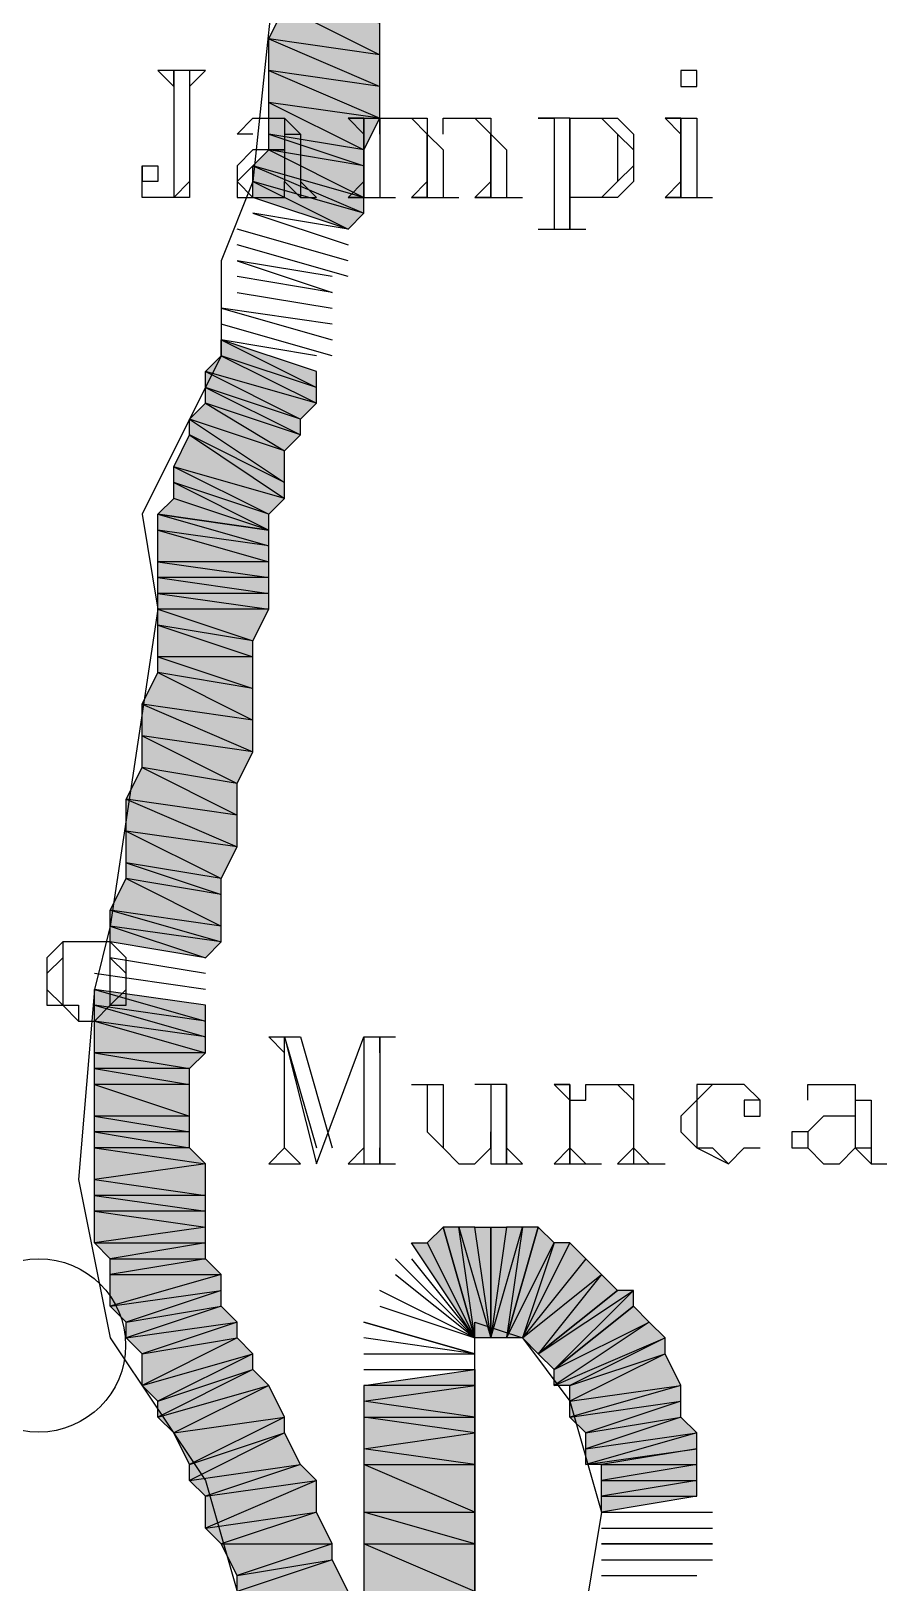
# Model space of a CAD drawing. Header units: millimetres. Extents: x 658 to 813, y 806 to 883.
# Drawn here: x 789.3111 to 789.4753, y 862.5044 to 862.8022 of the extents above; entities that cross this region are included whole.
import ezdxf

# ---------------------------------------------------------------- set-up
doc = ezdxf.new("R2010")
doc.units = ezdxf.units.MM
doc.header["$LTSCALE"] = 0.1
doc.linetypes.add('atContinuous2', pattern=[0])
for name, color, linetype in [('PANTAI', 7, 'Continuous'), ('pantai1', 7, 'Continuous'), ('SYMBOL', 7, 'Continuous'), ('TEXT', 8, 'Continuous'), ('zat_Mask_solid', 7, 'Continuous')]:
    doc.layers.add(name, color=color, linetype=linetype)

msp = doc.modelspace()

# ---------------------------------------------------------------- hatches: boundary and pattern name
at = {"layer": 'pantai1'}
h = msp.add_hatch(color=7, dxfattribs=at)
h.paths.add_polyline_path([(789.37802, 862.8037), (789.35978, 862.80674), (789.37802, 862.79762)], flags=17)
h.paths.add_polyline_path([(789.35978, 862.80674), (789.37802, 862.79762), (789.35674, 862.80066)])
h = msp.add_hatch(color=7, dxfattribs=at)
h.paths.add_polyline_path([(789.37802, 862.79762), (789.35674, 862.80066), (789.37802, 862.79154)], flags=17)
h.paths.add_polyline_path([(789.35674, 862.80066), (789.37802, 862.79154), (789.35674, 862.79458)], flags=17)
h = msp.add_hatch(color=7, dxfattribs=at)
h.paths.add_polyline_path([(789.37802, 862.79154), (789.35674, 862.79458), (789.37802, 862.78546)], flags=17)
h.paths.add_polyline_path([(789.35674, 862.79458), (789.37802, 862.78546), (789.35674, 862.7885)], flags=17)
h = msp.add_hatch(color=7, dxfattribs=at)
h.paths.add_polyline_path([(789.37802, 862.78546), (789.35674, 862.7885), (789.37498, 862.77938)])
h.paths.add_polyline_path([(789.35674, 862.7885), (789.37498, 862.77938), (789.35674, 862.78242)], flags=17)
h = msp.add_hatch(color=7, dxfattribs=at)
h.paths.add_polyline_path([(789.37498, 862.77938), (789.35674, 862.78242), (789.37498, 862.77634)], flags=17)
h.paths.add_polyline_path([(789.35674, 862.78242), (789.37498, 862.77634), (789.35674, 862.77938)], flags=17)
h = msp.add_hatch(color=7, dxfattribs=at)
h.paths.add_polyline_path([(789.37498, 862.77634), (789.35674, 862.77938), (789.37498, 862.77026)], flags=17)
h.paths.add_polyline_path([(789.35674, 862.77938), (789.37498, 862.77026), (789.3537, 862.77634)])
h = msp.add_hatch(color=7, dxfattribs=at)
h.paths.add_polyline_path([(789.37498, 862.77026), (789.3537, 862.77634), (789.37498, 862.76722)], flags=17)
h.paths.add_polyline_path([(789.3537, 862.77634), (789.37498, 862.76722), (789.3537, 862.7733)], flags=17)
h = msp.add_hatch(color=7, dxfattribs=at)
h.paths.add_polyline_path([(789.37498, 862.76722), (789.3537, 862.7733), (789.37194, 862.76418)])
h.paths.add_polyline_path([(789.3537, 862.7733), (789.37194, 862.76418), (789.3537, 862.77026)], flags=17)
h = msp.add_hatch(color=7, dxfattribs=at)
h.paths.add_polyline_path([(789.36586, 862.73682), (789.34762, 862.7429), (789.36586, 862.73378)], flags=17)
h.paths.add_polyline_path([(789.34762, 862.7429), (789.36586, 862.73378), (789.34762, 862.73986)], flags=17)
h = msp.add_hatch(color=7, dxfattribs=at)
h.paths.add_polyline_path([(789.36586, 862.73378), (789.34762, 862.73986), (789.36586, 862.73074)], flags=17)
h.paths.add_polyline_path([(789.34762, 862.73986), (789.36586, 862.73074), (789.34458, 862.73682)])
h = msp.add_hatch(color=7, dxfattribs=at)
h.paths.add_polyline_path([(789.36586, 862.73074), (789.34458, 862.73682), (789.36282, 862.7277)])
h.paths.add_polyline_path([(789.34458, 862.73682), (789.36282, 862.7277), (789.34458, 862.73378)], flags=17)
h = msp.add_hatch(color=7, dxfattribs=at)
h.paths.add_polyline_path([(789.36282, 862.7277), (789.34458, 862.73378), (789.36282, 862.72466)], flags=17)
h.paths.add_polyline_path([(789.34458, 862.73378), (789.36282, 862.72466), (789.34458, 862.73074)], flags=17)
h = msp.add_hatch(color=7, dxfattribs=at)
h.paths.add_polyline_path([(789.35978, 862.72162), (789.34154, 862.7277), (789.35978, 862.71554)], flags=17)
h.paths.add_polyline_path([(789.34154, 862.7277), (789.35978, 862.71554), (789.34154, 862.72466)], flags=17)
h = msp.add_hatch(color=7, dxfattribs=at)
h.paths.add_polyline_path([(789.35978, 862.71554), (789.34154, 862.72466), (789.35978, 862.7125)], flags=17)
h.paths.add_polyline_path([(789.34154, 862.72466), (789.35978, 862.7125), (789.3385, 862.71858)])
h = msp.add_hatch(color=7, dxfattribs=at)
h.paths.add_polyline_path([(789.35978, 862.7125), (789.3385, 862.71858), (789.35674, 862.70946)])
h.paths.add_polyline_path([(789.3385, 862.71858), (789.35674, 862.70946), (789.3385, 862.71554)], flags=17)
h = msp.add_hatch(color=7, dxfattribs=at)
h.paths.add_polyline_path([(789.35674, 862.70946), (789.3385, 862.71554), (789.35674, 862.70642)], flags=17)
h.paths.add_polyline_path([(789.3385, 862.71554), (789.35674, 862.70642), (789.3385, 862.7125)], flags=17)
h = msp.add_hatch(color=7, dxfattribs=at)
h.paths.add_polyline_path([(789.35674, 862.70642), (789.33546, 862.70946), (789.35674, 862.70338)], flags=17)
h.paths.add_polyline_path([(789.33546, 862.70946), (789.35674, 862.70338), (789.33546, 862.70642)], flags=17)
h = msp.add_hatch(color=7, dxfattribs=at)
h.paths.add_polyline_path([(789.35674, 862.70338), (789.33546, 862.70642), (789.35674, 862.70034)], flags=17)
h.paths.add_polyline_path([(789.33546, 862.70642), (789.35674, 862.70034), (789.33546, 862.70034)], flags=17)
h = msp.add_hatch(color=7, dxfattribs=at)
h.paths.add_polyline_path([(789.35674, 862.70034), (789.33546, 862.70034), (789.35674, 862.6973)], flags=17)
h.paths.add_polyline_path([(789.33546, 862.70034), (789.35674, 862.6973), (789.33546, 862.6973)], flags=17)
h = msp.add_hatch(color=7, dxfattribs=at)
h.paths.add_polyline_path([(789.35674, 862.6973), (789.33546, 862.6973), (789.35674, 862.69426)], flags=17)
h.paths.add_polyline_path([(789.33546, 862.6973), (789.35674, 862.69426), (789.33546, 862.69426)], flags=17)
h = msp.add_hatch(color=7, dxfattribs=at)
h.paths.add_polyline_path([(789.35674, 862.69426), (789.33546, 862.69426), (789.35674, 862.69122)], flags=17)
h.paths.add_polyline_path([(789.33546, 862.69426), (789.35674, 862.69122), (789.33546, 862.69122)], flags=17)
h = msp.add_hatch(color=7, dxfattribs=at)
h.paths.add_polyline_path([(789.35674, 862.69122), (789.33546, 862.69122), (789.3537, 862.68514)])
h.paths.add_polyline_path([(789.33546, 862.69122), (789.3537, 862.68514), (789.33546, 862.68818)], flags=17)
h = msp.add_hatch(color=7, dxfattribs=at)
h.paths.add_polyline_path([(789.3537, 862.68514), (789.33546, 862.68818), (789.3537, 862.6821)], flags=17)
h.paths.add_polyline_path([(789.33546, 862.68818), (789.3537, 862.6821), (789.33546, 862.6821)], flags=17)
h = msp.add_hatch(color=7, dxfattribs=at)
h.paths.add_polyline_path([(789.3537, 862.6821), (789.33546, 862.6821), (789.3537, 862.67602)], flags=17)
h.paths.add_polyline_path([(789.33546, 862.6821), (789.3537, 862.67602), (789.33546, 862.67906)], flags=17)
h = msp.add_hatch(color=7, dxfattribs=at)
h.paths.add_polyline_path([(789.3537, 862.67602), (789.33546, 862.67906), (789.3537, 862.66994)], flags=17)
h.paths.add_polyline_path([(789.33546, 862.67906), (789.3537, 862.66994), (789.33242, 862.67298)])
h = msp.add_hatch(color=7, dxfattribs=at)
h.paths.add_polyline_path([(789.3537, 862.66994), (789.33242, 862.67298), (789.3537, 862.66386)], flags=17)
h.paths.add_polyline_path([(789.33242, 862.67298), (789.3537, 862.66386), (789.33242, 862.6669)], flags=17)
h = msp.add_hatch(color=7, dxfattribs=at)
h.paths.add_polyline_path([(789.3537, 862.66386), (789.33242, 862.6669), (789.35066, 862.65778)])
h.paths.add_polyline_path([(789.33242, 862.6669), (789.35066, 862.65778), (789.33242, 862.66082)], flags=17)
h = msp.add_hatch(color=7, dxfattribs=at)
h.paths.add_polyline_path([(789.35066, 862.65778), (789.33242, 862.66082), (789.35066, 862.6517)], flags=17)
h.paths.add_polyline_path([(789.33242, 862.66082), (789.35066, 862.6517), (789.32938, 862.65474)])
h = msp.add_hatch(color=7, dxfattribs=at)
h.paths.add_polyline_path([(789.35066, 862.6517), (789.32938, 862.65474), (789.35066, 862.64562)], flags=17)
h.paths.add_polyline_path([(789.32938, 862.65474), (789.35066, 862.64562), (789.32938, 862.64866)], flags=17)
h = msp.add_hatch(color=7, dxfattribs=at)
h.paths.add_polyline_path([(789.35066, 862.64562), (789.32938, 862.64866), (789.34762, 862.63954)])
h.paths.add_polyline_path([(789.32938, 862.64866), (789.34762, 862.63954), (789.32938, 862.64258)], flags=17)
h = msp.add_hatch(color=7, dxfattribs=at)
h.paths.add_polyline_path([(789.34762, 862.63954), (789.32938, 862.64258), (789.34762, 862.6365)], flags=17)
h.paths.add_polyline_path([(789.32938, 862.64258), (789.34762, 862.6365), (789.32938, 862.63954)], flags=17)
h = msp.add_hatch(color=7, dxfattribs=at)
h.paths.add_polyline_path([(789.34762, 862.6365), (789.32938, 862.63954), (789.34762, 862.63042)], flags=17)
h.paths.add_polyline_path([(789.32938, 862.63954), (789.34762, 862.63042), (789.32634, 862.63346)])
h = msp.add_hatch(color=7, dxfattribs=at)
h.paths.add_polyline_path([(789.34762, 862.63042), (789.32634, 862.63346), (789.34762, 862.62738)], flags=17)
h.paths.add_polyline_path([(789.32634, 862.63346), (789.34762, 862.62738), (789.32634, 862.63042)], flags=17)
h = msp.add_hatch(color=7, dxfattribs=at)
h.paths.add_polyline_path([(789.34762, 862.62738), (789.32634, 862.63042), (789.34458, 862.62434)])
h.paths.add_polyline_path([(789.32634, 862.63042), (789.34458, 862.62434), (789.32634, 862.62738)], flags=17)
h = msp.add_hatch(color=7, dxfattribs=at)
h.paths.add_polyline_path([(789.34458, 862.61522), (789.3233, 862.61826), (789.34458, 862.61218)], flags=17)
h.paths.add_polyline_path([(789.3233, 862.61826), (789.34458, 862.61218), (789.3233, 862.61522)], flags=17)
h = msp.add_hatch(color=7, dxfattribs=at)
h.paths.add_polyline_path([(789.34458, 862.61218), (789.3233, 862.61522), (789.34458, 862.60914)], flags=17)
h.paths.add_polyline_path([(789.3233, 862.61522), (789.34458, 862.60914), (789.3233, 862.61218)], flags=17)
h = msp.add_hatch(color=7, dxfattribs=at)
h.paths.add_polyline_path([(789.34458, 862.60914), (789.3233, 862.61218), (789.34458, 862.6061)], flags=17)
h.paths.add_polyline_path([(789.3233, 862.61218), (789.34458, 862.6061), (789.3233, 862.6061)], flags=17)
h = msp.add_hatch(color=7, dxfattribs=at)
h.paths.add_polyline_path([(789.34458, 862.6061), (789.3233, 862.6061), (789.34154, 862.60306)])
h.paths.add_polyline_path([(789.3233, 862.6061), (789.34154, 862.60306), (789.3233, 862.60306)], flags=17)
h = msp.add_hatch(color=7, dxfattribs=at)
h.paths.add_polyline_path([(789.34154, 862.60306), (789.3233, 862.60306), (789.34154, 862.60002)], flags=17)
h.paths.add_polyline_path([(789.3233, 862.60306), (789.34154, 862.60002), (789.3233, 862.60002)], flags=17)
h = msp.add_hatch(color=7, dxfattribs=at)
h.paths.add_polyline_path([(789.34154, 862.60002), (789.3233, 862.60002), (789.34154, 862.59394)], flags=17)
h.paths.add_polyline_path([(789.3233, 862.60002), (789.34154, 862.59394), (789.3233, 862.59394)], flags=17)
h = msp.add_hatch(color=7, dxfattribs=at)
h.paths.add_polyline_path([(789.34154, 862.59394), (789.3233, 862.59394), (789.34154, 862.5909)], flags=17)
h.paths.add_polyline_path([(789.3233, 862.59394), (789.34154, 862.5909), (789.3233, 862.5909)], flags=17)
h = msp.add_hatch(color=7, dxfattribs=at)
h.paths.add_polyline_path([(789.34154, 862.5909), (789.3233, 862.5909), (789.34154, 862.58786)], flags=17)
h.paths.add_polyline_path([(789.3233, 862.5909), (789.34154, 862.58786), (789.3233, 862.58786)], flags=17)
h = msp.add_hatch(color=7, dxfattribs=at)
h.paths.add_polyline_path([(789.34154, 862.58786), (789.3233, 862.58786), (789.34458, 862.58482)], flags=17)
h.paths.add_polyline_path([(789.3233, 862.58786), (789.34458, 862.58482), (789.3233, 862.58178)])
h = msp.add_hatch(color=7, dxfattribs=at)
h.paths.add_polyline_path([(789.34458, 862.58482), (789.3233, 862.58178), (789.34458, 862.57874)])
h.paths.add_polyline_path([(789.3233, 862.58178), (789.34458, 862.57874), (789.3233, 862.57874)], flags=17)
h = msp.add_hatch(color=7, dxfattribs=at)
h.paths.add_polyline_path([(789.34458, 862.57874), (789.3233, 862.57874), (789.34458, 862.5757)], flags=17)
h.paths.add_polyline_path([(789.3233, 862.57874), (789.34458, 862.5757), (789.3233, 862.5757)], flags=17)
h = msp.add_hatch(color=7, dxfattribs=at)
h.paths.add_polyline_path([(789.34458, 862.5757), (789.3233, 862.5757), (789.34458, 862.57266)], flags=17)
h.paths.add_polyline_path([(789.3233, 862.5757), (789.34458, 862.57266), (789.3233, 862.56962)])
h.paths.add_polyline_path([(789.34458, 862.57266), (789.3233, 862.56962), (789.34458, 862.56962)], flags=17)
h = msp.add_hatch(color=7, dxfattribs=at)
h.paths.add_polyline_path([(789.3841, 862.56962), (789.38714, 862.56962), (789.39626, 862.55138)])
h.paths.add_polyline_path([(789.38714, 862.56962), (789.39626, 862.55138), (789.39018, 862.57266)])
for points in [[(789.39018, 862.57266), (789.39626, 862.55138), (789.39322, 862.57266)], [(789.41754, 862.56658), (789.40538, 862.55138), (789.42058, 862.56354)], [(789.40538, 862.55138), (789.42058, 862.56354), (789.40842, 862.54834)], [(789.42058, 862.56354), (789.40842, 862.54834), (789.42362, 862.5605)], [(789.42666, 862.55746), (789.41146, 862.5453), (789.4297, 862.55442)]]:
    msp.add_hatch(color=7, dxfattribs=at).paths.add_polyline_path(points)
h = msp.add_hatch(color=7, dxfattribs=at)
h.paths.add_polyline_path([(789.39626, 862.55138), (789.39322, 862.57266), (789.3993, 862.55138)], flags=16)
h.paths.add_polyline_path([(789.39322, 862.57266), (789.3993, 862.55138), (789.39626, 862.57266)])
h.paths.add_polyline_path([(789.3993, 862.55138), (789.39626, 862.57266), (789.3993, 862.57266)], flags=0)
h = msp.add_hatch(color=7, dxfattribs=at)
h.paths.add_polyline_path([(789.3993, 862.57266), (789.40234, 862.57266), (789.3993, 862.55138)], flags=0)
h.paths.add_polyline_path([(789.40234, 862.57266), (789.3993, 862.55138), (789.40538, 862.57266)], flags=17)
h.paths.add_polyline_path([(789.3993, 862.55138), (789.40538, 862.57266), (789.40234, 862.55138)], flags=17)
h = msp.add_hatch(color=7, dxfattribs=at)
h.paths.add_polyline_path([(789.40842, 862.57266), (789.40234, 862.55138), (789.41146, 862.56962)])
h.paths.add_polyline_path([(789.40234, 862.55138), (789.41146, 862.56962), (789.40538, 862.55138)], flags=17)
h = msp.add_hatch(color=7, dxfattribs=at)
h.paths.add_polyline_path([(789.3233, 862.56962), (789.34458, 862.56962), (789.32634, 862.56658)])
h.paths.add_polyline_path([(789.34458, 862.56962), (789.32634, 862.56658), (789.34458, 862.56658)], flags=17)
h = msp.add_hatch(color=7, dxfattribs=at)
h.paths.add_polyline_path([(789.41146, 862.56962), (789.40538, 862.55138), (789.4145, 862.56962)], flags=16)
h.paths.add_polyline_path([(789.40538, 862.55138), (789.4145, 862.56962), (789.41754, 862.56658)])
h = msp.add_hatch(color=7, dxfattribs=at)
h.paths.add_polyline_path([(789.32634, 862.56658), (789.34458, 862.56658), (789.32634, 862.56354)], flags=16)
h.paths.add_polyline_path([(789.34458, 862.56658), (789.32634, 862.56354), (789.34762, 862.56354)])
h = msp.add_hatch(color=7, dxfattribs=at)
h.paths.add_polyline_path([(789.32634, 862.56354), (789.34762, 862.56354), (789.32634, 862.55746)], flags=16)
h.paths.add_polyline_path([(789.34762, 862.56354), (789.32634, 862.55746), (789.34762, 862.5605)])
h = msp.add_hatch(color=7, dxfattribs=at)
h.paths.add_polyline_path([(789.32634, 862.55746), (789.34762, 862.5605), (789.32938, 862.55442)])
h.paths.add_polyline_path([(789.34762, 862.5605), (789.32938, 862.55442), (789.34762, 862.55746)], flags=17)
h = msp.add_hatch(color=7, dxfattribs=at)
h.paths.add_polyline_path([(789.42362, 862.5605), (789.40842, 862.54834), (789.42666, 862.5605)], flags=16)
h.paths.add_polyline_path([(789.40842, 862.54834), (789.42666, 862.5605), (789.41146, 862.5453)])
h.paths.add_polyline_path([(789.42666, 862.5605), (789.41146, 862.5453), (789.42666, 862.55746)], flags=17)
h = msp.add_hatch(color=7, dxfattribs=at)
h.paths.add_polyline_path([(789.32938, 862.55442), (789.34762, 862.55746), (789.32938, 862.55138)], flags=17)
h.paths.add_polyline_path([(789.34762, 862.55746), (789.32938, 862.55138), (789.35066, 862.55442)])
h = msp.add_hatch(color=7, dxfattribs=at)
h.paths.add_polyline_path([(789.32938, 862.55138), (789.35066, 862.55442), (789.33242, 862.54834)])
h.paths.add_polyline_path([(789.35066, 862.55442), (789.33242, 862.54834), (789.35066, 862.55138)], flags=17)
h = msp.add_hatch(color=7, dxfattribs=at)
h.paths.add_polyline_path([(789.41146, 862.5453), (789.4297, 862.55442), (789.41146, 862.54226)], flags=17)
h.paths.add_polyline_path([(789.4297, 862.55442), (789.41146, 862.54226), (789.43274, 862.55138)])
h.paths.add_polyline_path([(789.41146, 862.54226), (789.43274, 862.55138), (789.4145, 862.54226)], flags=17)
h.paths.add_polyline_path([(789.43274, 862.55138), (789.4145, 862.54226), (789.43274, 862.54834)], flags=16)
h = msp.add_hatch(color=7, dxfattribs=at)
h.paths.add_polyline_path([(789.33242, 862.54834), (789.35066, 862.55138), (789.33242, 862.54226)], flags=17)
h.paths.add_polyline_path([(789.35066, 862.55138), (789.33242, 862.54226), (789.3537, 862.54834)])
h = msp.add_hatch(color=7, dxfattribs=at)
h.paths.add_polyline_path([(789.33242, 862.54226), (789.3537, 862.54834), (789.33546, 862.53922)])
h.paths.add_polyline_path([(789.3537, 862.54834), (789.33546, 862.53922), (789.3537, 862.5453)], flags=17)
h = msp.add_hatch(color=7, dxfattribs=at)
h.paths.add_polyline_path([(789.4145, 862.54226), (789.43274, 862.54834), (789.4145, 862.53922)], flags=17)
h.paths.add_polyline_path([(789.43274, 862.54834), (789.4145, 862.53922), (789.43578, 862.54226)])
h = msp.add_hatch(color=7, dxfattribs=at)
h.paths.add_polyline_path([(789.33546, 862.53922), (789.3537, 862.5453), (789.33546, 862.53618)], flags=17)
h.paths.add_polyline_path([(789.3537, 862.5453), (789.33546, 862.53618), (789.35674, 862.54226)])
h = msp.add_hatch(color=7, dxfattribs=at)
h.paths.add_polyline_path([(789.37498, 862.53618), (789.39626, 862.53618), (789.37498, 862.53922)], flags=16)
h.paths.add_polyline_path([(789.39626, 862.53618), (789.37498, 862.53922), (789.39626, 862.54226)])
h.paths.add_polyline_path([(789.37498, 862.53922), (789.39626, 862.54226), (789.37498, 862.54226)], flags=17)
h = msp.add_hatch(color=7, dxfattribs=at)
h.paths.add_polyline_path([(789.4145, 862.53922), (789.43578, 862.54226), (789.4145, 862.53618)], flags=17)
h.paths.add_polyline_path([(789.43578, 862.54226), (789.4145, 862.53618), (789.43578, 862.53922)], flags=17)
h = msp.add_hatch(color=7, dxfattribs=at)
h.paths.add_polyline_path([(789.4145, 862.53618), (789.43578, 862.53922), (789.41754, 862.53314)])
h.paths.add_polyline_path([(789.43578, 862.53922), (789.41754, 862.53314), (789.43578, 862.53618)], flags=17)
h = msp.add_hatch(color=7, dxfattribs=at)
h.paths.add_polyline_path([(789.3385, 862.53314), (789.35978, 862.53618), (789.34154, 862.52706)])
h.paths.add_polyline_path([(789.35978, 862.53618), (789.34154, 862.52706), (789.35978, 862.53314)], flags=17)
h = msp.add_hatch(color=7, dxfattribs=at)
h.paths.add_polyline_path([(789.37498, 862.5301), (789.39626, 862.53314), (789.37498, 862.53618)])
h.paths.add_polyline_path([(789.39626, 862.53314), (789.37498, 862.53618), (789.39626, 862.53618)], flags=17)
h = msp.add_hatch(color=7, dxfattribs=at)
h.paths.add_polyline_path([(789.41754, 862.53314), (789.43578, 862.53618), (789.41754, 862.5301)], flags=17)
h.paths.add_polyline_path([(789.43578, 862.53618), (789.41754, 862.5301), (789.43882, 862.53314)])
h = msp.add_hatch(color=7, dxfattribs=at)
h.paths.add_polyline_path([(789.34154, 862.52706), (789.35978, 862.53314), (789.34154, 862.52402)], flags=17)
h.paths.add_polyline_path([(789.35978, 862.53314), (789.34154, 862.52402), (789.36282, 862.52706)])
h = msp.add_hatch(color=7, dxfattribs=at)
h.paths.add_polyline_path([(789.37498, 862.52706), (789.39626, 862.52706), (789.37498, 862.5301)], flags=16)
h.paths.add_polyline_path([(789.39626, 862.52706), (789.37498, 862.5301), (789.39626, 862.53314)])
h = msp.add_hatch(color=7, dxfattribs=at)
h.paths.add_polyline_path([(789.41754, 862.5301), (789.43882, 862.53314), (789.41754, 862.52706)], flags=17)
h.paths.add_polyline_path([(789.43882, 862.53314), (789.41754, 862.52706), (789.43882, 862.5301)], flags=17)
h.paths.add_polyline_path([(789.41754, 862.52706), (789.43882, 862.5301), (789.42058, 862.52706)], flags=0)
h.paths.add_polyline_path([(789.43882, 862.5301), (789.42058, 862.52706), (789.43882, 862.52706)], flags=0)
h = msp.add_hatch(color=7, dxfattribs=at)
h.paths.add_polyline_path([(789.37498, 862.51794), (789.39626, 862.51794), (789.37498, 862.52706)], flags=16)
h.paths.add_polyline_path([(789.39626, 862.51794), (789.37498, 862.52706), (789.39626, 862.52706)])
h = msp.add_hatch(color=7, dxfattribs=at)
h.paths.add_polyline_path([(789.42058, 862.52706), (789.43882, 862.52706), (789.42058, 862.52402)], flags=16)
h.paths.add_polyline_path([(789.43882, 862.52706), (789.42058, 862.52402), (789.43882, 862.52402)])
h = msp.add_hatch(color=7, dxfattribs=at)
h.paths.add_polyline_path([(789.34458, 862.52098), (789.36586, 862.52402), (789.34458, 862.5149)], flags=17)
h.paths.add_polyline_path([(789.36586, 862.52402), (789.34458, 862.5149), (789.36586, 862.51794)], flags=17)
h = msp.add_hatch(color=7, dxfattribs=at)
h.paths.add_polyline_path([(789.42058, 862.52402), (789.43882, 862.52402), (789.42058, 862.52098)], flags=16)
h.paths.add_polyline_path([(789.43882, 862.52402), (789.42058, 862.52098), (789.43882, 862.52098)])
h = msp.add_hatch(color=7, dxfattribs=at)
h.paths.add_polyline_path([(789.37498, 862.51186), (789.39626, 862.51186), (789.37498, 862.51794)], flags=16)
h.paths.add_polyline_path([(789.39626, 862.51186), (789.37498, 862.51794), (789.39626, 862.51794)])
h = msp.add_hatch(color=7, dxfattribs=at)
h.paths.add_polyline_path([(789.34762, 862.51186), (789.3689, 862.51186), (789.35066, 862.50578)])
h.paths.add_polyline_path([(789.3689, 862.51186), (789.35066, 862.50578), (789.3689, 862.50882)], flags=17)
h = msp.add_hatch(color=7, dxfattribs=at)
h.paths.add_polyline_path([(789.37498, 862.50274), (789.39626, 862.50274), (789.37498, 862.51186)], flags=16)
h.paths.add_polyline_path([(789.39626, 862.50274), (789.37498, 862.51186), (789.39626, 862.51186)])
h = msp.add_hatch(color=7, dxfattribs=at)
h.paths.add_polyline_path([(789.35066, 862.50578), (789.3689, 862.50882), (789.35066, 862.50274)], flags=17)
h.paths.add_polyline_path([(789.3689, 862.50882), (789.35066, 862.50274), (789.37194, 862.50274)])
at = {"layer": 'zat_Mask_solid'}
for points in [[(789.34458, 862.73074), (789.35978, 862.72162), (789.34154, 862.7277)], [(789.36282, 862.72466), (789.34458, 862.73074), (789.35978, 862.72162)], [(789.35674, 862.70642), (789.3385, 862.7125), (789.33546, 862.70946)], [(789.40538, 862.57266), (789.40234, 862.55138), (789.40842, 862.57266)], [(789.39626, 862.54226), (789.37498, 862.54226), (789.39626, 862.5453)], [(789.33546, 862.53618), (789.35674, 862.54226), (789.3385, 862.53314)], [(789.35674, 862.54226), (789.3385, 862.53314), (789.35978, 862.53618)], [(789.34154, 862.52402), (789.36282, 862.52706), (789.34458, 862.52098)], [(789.36282, 862.52706), (789.34458, 862.52098), (789.36586, 862.52402)], [(789.42058, 862.52098), (789.43882, 862.52098), (789.42058, 862.51794)], [(789.34458, 862.5149), (789.36586, 862.51794), (789.34762, 862.51186)], [(789.36586, 862.51794), (789.34762, 862.51186), (789.3689, 862.51186)]]:
    msp.add_hatch(color=7, dxfattribs=at).paths.add_polyline_path(points)

# ---------------------------------------------------------------- linework, layer by layer
at = {"layer": 'PANTAI', "color": 7}
for points in [[(789.46922, 863.21715), (789.42058, 863.11379), (789.41754, 863.05907), (789.40842, 863.04387), (789.40234, 863.01651), (789.39018, 862.99219), (789.38106, 862.98307), (789.3841, 862.96483), (789.38714, 862.95571), (789.39322, 862.93443), (789.39018, 862.90707), (789.36586, 862.86146), (789.35978, 862.83106), (789.3537, 862.7733), (789.34762, 862.7581), (789.34762, 862.73986), (789.33242, 862.70946), (789.33546, 862.69122), (789.32634, 862.63042), (789.3233, 862.61826), (789.32026, 862.58178), (789.32634, 862.55138), (789.34458, 862.52402), (789.35674, 862.48146)], [(789.39626, 862.45714), (789.39626, 862.53922), (789.39626, 862.54834), (789.39626, 862.55442), (789.40538, 862.55138), (789.4145, 862.53922), (789.42058, 862.51794), (789.41754, 862.4997)]]:
    msp.add_lwpolyline(points, dxfattribs=at)
at = {"layer": 'pantai1', "color": 7, "linetype": 'atContinuous2'}
for p, q in [((789.39018, 862.57266), (789.38714, 862.56962)), ((789.39626, 862.55138), (789.39018, 862.57266)), ((789.3841, 862.56962), (789.38714, 862.56962)), ((789.39626, 862.55138), (789.3841, 862.56962)), ((789.38714, 862.56962), (789.39626, 862.55138)), ((789.38714, 862.56962), (789.39626, 862.55138))]:
    msp.add_line(p, q, dxfattribs=at)
at = {"layer": 'pantai1', "color": 7}
for points in [[(789.35978, 862.80674), (789.37802, 862.79762), (789.35674, 862.80066), (789.35978, 862.80674)], [(789.37802, 862.8037), (789.35978, 862.80674), (789.37802, 862.79762), (789.37802, 862.8037)], [(789.37802, 862.79762), (789.35674, 862.80066), (789.37802, 862.79154), (789.37802, 862.79762)], [(789.35674, 862.80066), (789.37802, 862.79154), (789.35674, 862.79458), (789.35674, 862.80066)], [(789.37802, 862.79154), (789.35674, 862.79458), (789.37802, 862.78546), (789.37802, 862.79154)], [(789.35674, 862.79458), (789.37802, 862.78546), (789.35674, 862.7885), (789.35674, 862.79458)], [(789.37802, 862.78546), (789.35674, 862.7885), (789.37498, 862.77938), (789.37802, 862.78546)], [(789.35674, 862.7885), (789.37498, 862.77938), (789.35674, 862.78242), (789.35674, 862.7885)], [(789.37498, 862.77938), (789.35674, 862.78242), (789.37498, 862.77634), (789.37498, 862.77938)], [(789.35674, 862.78242), (789.37498, 862.77634), (789.35674, 862.77938), (789.35674, 862.78242)], [(789.35674, 862.77938), (789.37498, 862.77026), (789.3537, 862.77634), (789.35674, 862.77938)], [(789.37498, 862.77634), (789.35674, 862.77938), (789.37498, 862.77026), (789.37498, 862.77634)], [(789.37498, 862.77026), (789.3537, 862.77634), (789.37498, 862.76722), (789.37498, 862.77026)], [(789.3537, 862.77634), (789.37498, 862.76722), (789.3537, 862.7733), (789.3537, 862.77634)], [(789.37498, 862.76722), (789.3537, 862.7733), (789.37194, 862.76418), (789.37498, 862.76722)], [(789.3537, 862.7733), (789.37194, 862.76418), (789.3537, 862.77026), (789.3537, 862.7733)], [(789.37194, 862.76418), (789.3537, 862.76722), (789.37194, 862.76114)], [(789.37194, 862.7581), (789.35066, 862.76418)], [(789.37194, 862.75506), (789.35066, 862.76114)], [(789.3689, 862.75506), (789.35066, 862.7581), (789.3689, 862.75202), (789.35066, 862.75506)], [(789.35066, 862.75202), (789.3689, 862.74898)], [(789.3689, 862.74594), (789.34762, 862.74898), (789.3689, 862.7429)], [(789.3689, 862.73986), (789.34762, 862.74594)], [(789.36586, 862.73986), (789.34762, 862.7429)], [(789.36586, 862.73682), (789.34762, 862.7429), (789.36586, 862.73378), (789.36586, 862.73682)], [(789.34762, 862.7429), (789.36586, 862.73378), (789.34762, 862.73986), (789.34762, 862.7429)], [(789.34762, 862.73986), (789.36586, 862.73074), (789.34458, 862.73682), (789.34762, 862.73986)], [(789.36586, 862.73378), (789.34762, 862.73986), (789.36586, 862.73074), (789.36586, 862.73378)], [(789.36586, 862.73074), (789.34458, 862.73682), (789.36282, 862.7277), (789.36586, 862.73074)], [(789.34458, 862.73682), (789.36282, 862.7277), (789.34458, 862.73378), (789.34458, 862.73682)], [(789.36282, 862.7277), (789.34458, 862.73378), (789.36282, 862.72466), (789.36282, 862.7277)], [(789.34458, 862.73378), (789.36282, 862.72466), (789.34458, 862.73074), (789.34458, 862.73378)], [(789.34458, 862.73074), (789.35978, 862.72162), (789.34154, 862.7277), (789.34458, 862.73074)], [(789.36282, 862.72466), (789.34458, 862.73074), (789.35978, 862.72162), (789.36282, 862.72466)], [(789.35978, 862.72162), (789.34154, 862.7277), (789.35978, 862.71554), (789.35978, 862.72162)], [(789.34154, 862.7277), (789.35978, 862.71554), (789.34154, 862.72466), (789.34154, 862.7277)], [(789.34154, 862.72466), (789.35978, 862.7125), (789.3385, 862.71858), (789.34154, 862.72466)], [(789.35978, 862.71554), (789.34154, 862.72466), (789.35978, 862.7125), (789.35978, 862.71554)], [(789.35978, 862.7125), (789.3385, 862.71858), (789.35674, 862.70946), (789.35978, 862.7125)], [(789.3385, 862.71858), (789.35674, 862.70946), (789.3385, 862.71554), (789.3385, 862.71858)], [(789.35674, 862.70946), (789.3385, 862.71554), (789.35674, 862.70642), (789.35674, 862.70946)], [(789.3385, 862.71554), (789.35674, 862.70642), (789.3385, 862.7125), (789.3385, 862.71554)], [(789.35674, 862.70642), (789.3385, 862.7125), (789.33546, 862.70946), (789.35674, 862.70642)], [(789.35674, 862.70642), (789.33546, 862.70946), (789.35674, 862.70338), (789.35674, 862.70642)], [(789.33546, 862.70946), (789.35674, 862.70338), (789.33546, 862.70642), (789.33546, 862.70946)], [(789.35674, 862.70338), (789.33546, 862.70642), (789.35674, 862.70034), (789.35674, 862.70338)], [(789.33546, 862.70642), (789.35674, 862.70034), (789.33546, 862.70034), (789.33546, 862.70642)], [(789.35674, 862.70034), (789.33546, 862.70034), (789.35674, 862.6973), (789.35674, 862.70034)], [(789.33546, 862.70034), (789.35674, 862.6973), (789.33546, 862.6973), (789.33546, 862.70034)], [(789.35674, 862.6973), (789.33546, 862.6973), (789.35674, 862.69426), (789.35674, 862.6973)], [(789.33546, 862.6973), (789.35674, 862.69426), (789.33546, 862.69426), (789.33546, 862.6973)], [(789.35674, 862.69426), (789.33546, 862.69426), (789.35674, 862.69122), (789.35674, 862.69426)], [(789.33546, 862.69426), (789.35674, 862.69122), (789.33546, 862.69122), (789.33546, 862.69426)], [(789.35674, 862.69122), (789.33546, 862.69122), (789.3537, 862.68514), (789.35674, 862.69122)], [(789.33546, 862.69122), (789.3537, 862.68514), (789.33546, 862.68818), (789.33546, 862.69122)], [(789.3537, 862.68514), (789.33546, 862.68818), (789.3537, 862.6821), (789.3537, 862.68514)], [(789.33546, 862.68818), (789.3537, 862.6821), (789.33546, 862.6821), (789.33546, 862.68818)], [(789.3537, 862.6821), (789.33546, 862.6821), (789.3537, 862.67602), (789.3537, 862.6821)], [(789.33546, 862.6821), (789.3537, 862.67602), (789.33546, 862.67906), (789.33546, 862.6821)], [(789.33546, 862.67906), (789.3537, 862.66994), (789.33242, 862.67298), (789.33546, 862.67906)], [(789.3537, 862.67602), (789.33546, 862.67906), (789.3537, 862.66994), (789.3537, 862.67602)], [(789.3537, 862.66994), (789.33242, 862.67298), (789.3537, 862.66386), (789.3537, 862.66994)], [(789.33242, 862.67298), (789.3537, 862.66386), (789.33242, 862.6669), (789.33242, 862.67298)], [(789.3537, 862.66386), (789.33242, 862.6669), (789.35066, 862.65778), (789.3537, 862.66386)], [(789.33242, 862.6669), (789.35066, 862.65778), (789.33242, 862.66082), (789.33242, 862.6669)], [(789.33242, 862.66082), (789.35066, 862.6517), (789.32938, 862.65474), (789.33242, 862.66082)], [(789.35066, 862.65778), (789.33242, 862.66082), (789.35066, 862.6517), (789.35066, 862.65778)], [(789.35066, 862.6517), (789.32938, 862.65474), (789.35066, 862.64562), (789.35066, 862.6517)], [(789.32938, 862.65474), (789.35066, 862.64562), (789.32938, 862.64866), (789.32938, 862.65474)], [(789.35066, 862.64562), (789.32938, 862.64866), (789.34762, 862.63954), (789.35066, 862.64562)], [(789.32938, 862.64866), (789.34762, 862.63954), (789.32938, 862.64258), (789.32938, 862.64866)], [(789.34762, 862.63954), (789.32938, 862.64258), (789.34762, 862.6365), (789.34762, 862.63954)], [(789.32938, 862.64258), (789.34762, 862.6365), (789.32938, 862.63954), (789.32938, 862.64258)], [(789.32938, 862.63954), (789.34762, 862.63042), (789.32634, 862.63346), (789.32938, 862.63954)], [(789.34762, 862.6365), (789.32938, 862.63954), (789.34762, 862.63042), (789.34762, 862.6365)], [(789.34762, 862.63042), (789.32634, 862.63346), (789.34762, 862.62738), (789.34762, 862.63042)], [(789.32634, 862.63346), (789.34762, 862.62738), (789.32634, 862.63042), (789.32634, 862.63346)], [(789.34762, 862.62738), (789.32634, 862.63042), (789.34458, 862.62434), (789.34762, 862.62738)], [(789.32634, 862.63042), (789.34458, 862.62434), (789.32634, 862.62738), (789.32634, 862.63042)], [(789.34458, 862.62434), (789.32634, 862.62738)], [(789.34458, 862.6213), (789.32634, 862.62434)], [(789.34458, 862.61826), (789.3233, 862.6213)], [(789.34458, 862.61522), (789.3233, 862.61826)], [(789.34458, 862.61522), (789.3233, 862.61826), (789.34458, 862.61218), (789.34458, 862.61522)], [(789.3233, 862.61826), (789.34458, 862.61218), (789.3233, 862.61522), (789.3233, 862.61826)], [(789.34458, 862.61218), (789.3233, 862.61522), (789.34458, 862.60914), (789.34458, 862.61218)], [(789.3233, 862.61522), (789.34458, 862.60914), (789.3233, 862.61218), (789.3233, 862.61522)], [(789.34458, 862.60914), (789.3233, 862.61218), (789.34458, 862.6061), (789.34458, 862.60914)], [(789.3233, 862.61218), (789.34458, 862.6061), (789.3233, 862.6061), (789.3233, 862.61218)], [(789.34458, 862.6061), (789.3233, 862.6061), (789.34154, 862.60306), (789.34458, 862.6061)], [(789.3233, 862.6061), (789.34154, 862.60306), (789.3233, 862.60306), (789.3233, 862.6061)], [(789.34154, 862.60306), (789.3233, 862.60306), (789.34154, 862.60002), (789.34154, 862.60306)], [(789.3233, 862.60306), (789.34154, 862.60002), (789.3233, 862.60002), (789.3233, 862.60306)], [(789.34154, 862.60002), (789.3233, 862.60002), (789.34154, 862.59394), (789.34154, 862.60002)], [(789.3233, 862.60002), (789.34154, 862.59394), (789.3233, 862.59394), (789.3233, 862.60002)], [(789.34154, 862.59394), (789.3233, 862.59394), (789.34154, 862.5909), (789.34154, 862.59394)], [(789.3233, 862.59394), (789.34154, 862.5909), (789.3233, 862.5909), (789.3233, 862.59394)], [(789.34154, 862.5909), (789.3233, 862.5909), (789.34154, 862.58786), (789.34154, 862.5909)], [(789.3233, 862.5909), (789.34154, 862.58786), (789.3233, 862.58786), (789.3233, 862.5909)], [(789.34154, 862.58786), (789.3233, 862.58786), (789.34458, 862.58482), (789.34154, 862.58786)], [(789.3233, 862.58786), (789.34458, 862.58482), (789.3233, 862.58178), (789.3233, 862.58786)], [(789.34458, 862.58482), (789.3233, 862.58178), (789.34458, 862.57874), (789.34458, 862.58482)], [(789.3233, 862.58178), (789.34458, 862.57874), (789.3233, 862.57874), (789.3233, 862.58178)], [(789.34458, 862.57874), (789.3233, 862.57874), (789.34458, 862.5757), (789.34458, 862.57874)], [(789.3233, 862.57874), (789.34458, 862.5757), (789.3233, 862.5757), (789.3233, 862.57874)], [(789.34458, 862.5757), (789.3233, 862.5757), (789.34458, 862.57266), (789.34458, 862.5757)], [(789.3233, 862.5757), (789.34458, 862.57266), (789.3233, 862.56962), (789.3233, 862.5757)], [(789.34458, 862.57266), (789.3233, 862.56962), (789.34458, 862.56962), (789.34458, 862.57266)], [(789.39018, 862.57266), (789.39626, 862.55138), (789.39322, 862.57266), (789.39018, 862.57266)], [(789.39626, 862.55138), (789.39322, 862.57266), (789.3993, 862.55138), (789.39626, 862.55138)], [(789.39322, 862.57266), (789.3993, 862.55138), (789.39626, 862.57266), (789.39322, 862.57266)], [(789.3993, 862.55138), (789.39626, 862.57266), (789.3993, 862.57266), (789.3993, 862.55138)], [(789.3993, 862.57266), (789.40234, 862.57266), (789.3993, 862.55138), (789.3993, 862.57266)], [(789.40234, 862.57266), (789.3993, 862.55138), (789.40538, 862.57266), (789.40234, 862.57266)], [(789.3993, 862.55138), (789.40538, 862.57266), (789.40234, 862.55138), (789.3993, 862.55138)], [(789.40538, 862.57266), (789.40234, 862.55138), (789.40842, 862.57266), (789.40538, 862.57266)], [(789.40842, 862.57266), (789.40234, 862.55138), (789.41146, 862.56962), (789.40842, 862.57266)], [(789.3233, 862.56962), (789.34458, 862.56962), (789.32634, 862.56658), (789.3233, 862.56962)], [(789.34458, 862.56962), (789.32634, 862.56658), (789.34458, 862.56658), (789.34458, 862.56962)], [(789.40234, 862.55138), (789.41146, 862.56962), (789.40538, 862.55138), (789.40234, 862.55138)], [(789.41146, 862.56962), (789.40538, 862.55138), (789.4145, 862.56962), (789.41146, 862.56962)], [(789.40538, 862.55138), (789.4145, 862.56962), (789.41754, 862.56658), (789.40538, 862.55138)], [(789.32634, 862.56658), (789.34458, 862.56658), (789.32634, 862.56354), (789.32634, 862.56658)], [(789.34458, 862.56658), (789.32634, 862.56354), (789.34762, 862.56354), (789.34458, 862.56658)], [(789.38106, 862.56354), (789.39626, 862.55138), (789.38106, 862.56658)], [(789.3841, 862.56658), (789.39626, 862.55138)], [(789.41754, 862.56658), (789.40538, 862.55138), (789.42058, 862.56354), (789.41754, 862.56658)], [(789.32634, 862.56354), (789.34762, 862.56354), (789.32634, 862.55746), (789.32634, 862.56354)], [(789.34762, 862.56354), (789.32634, 862.55746), (789.34762, 862.5605), (789.34762, 862.56354)], [(789.40538, 862.55138), (789.42058, 862.56354), (789.40842, 862.54834), (789.40538, 862.55138)], [(789.42058, 862.56354), (789.40842, 862.54834), (789.42362, 862.5605), (789.42058, 862.56354)], [(789.32634, 862.55746), (789.34762, 862.5605), (789.32938, 862.55442), (789.32634, 862.55746)], [(789.34762, 862.5605), (789.32938, 862.55442), (789.34762, 862.55746), (789.34762, 862.5605)], [(789.37802, 862.55746), (789.39626, 862.55138), (789.37802, 862.5605)], [(789.42362, 862.5605), (789.40842, 862.54834), (789.42666, 862.5605), (789.42362, 862.5605)], [(789.40842, 862.54834), (789.42666, 862.5605), (789.41146, 862.5453), (789.40842, 862.54834)], [(789.42666, 862.5605), (789.41146, 862.5453), (789.42666, 862.55746), (789.42666, 862.5605)], [(789.32938, 862.55442), (789.34762, 862.55746), (789.32938, 862.55138), (789.32938, 862.55442)], [(789.34762, 862.55746), (789.32938, 862.55138), (789.35066, 862.55442), (789.34762, 862.55746)], [(789.42666, 862.55746), (789.41146, 862.5453), (789.4297, 862.55442), (789.42666, 862.55746)], [(789.32938, 862.55138), (789.35066, 862.55442), (789.33242, 862.54834), (789.32938, 862.55138)], [(789.35066, 862.55442), (789.33242, 862.54834), (789.35066, 862.55138), (789.35066, 862.55442)], [(789.37498, 862.55442), (789.39626, 862.54834), (789.37498, 862.55442)], [(789.41146, 862.5453), (789.4297, 862.55442), (789.41146, 862.54226), (789.41146, 862.5453)], [(789.4297, 862.55442), (789.41146, 862.54226), (789.43274, 862.55138), (789.4297, 862.55442)], [(789.33242, 862.54834), (789.35066, 862.55138), (789.33242, 862.54226), (789.33242, 862.54834)], [(789.35066, 862.55138), (789.33242, 862.54226), (789.3537, 862.54834), (789.35066, 862.55138)], [(789.37498, 862.54834), (789.39626, 862.54834), (789.37498, 862.55138)], [(789.41146, 862.54226), (789.43274, 862.55138), (789.4145, 862.54226), (789.41146, 862.54226)], [(789.43274, 862.55138), (789.4145, 862.54226), (789.43274, 862.54834), (789.43274, 862.55138)], [(789.33242, 862.54226), (789.3537, 862.54834), (789.33546, 862.53922), (789.33242, 862.54226)], [(789.3537, 862.54834), (789.33546, 862.53922), (789.3537, 862.5453), (789.3537, 862.54834)], [(789.4145, 862.54226), (789.43274, 862.54834), (789.4145, 862.53922), (789.4145, 862.54226)], [(789.43274, 862.54834), (789.4145, 862.53922), (789.43578, 862.54226), (789.43274, 862.54834)], [(789.33546, 862.53922), (789.3537, 862.5453), (789.33546, 862.53618), (789.33546, 862.53922)], [(789.3537, 862.5453), (789.33546, 862.53618), (789.35674, 862.54226), (789.3537, 862.5453)], [(789.39626, 862.54226), (789.37498, 862.54226), (789.39626, 862.5453), (789.39626, 862.54226)], [(789.37498, 862.5453), (789.39626, 862.5453)], [(789.33546, 862.53618), (789.35674, 862.54226), (789.3385, 862.53314), (789.33546, 862.53618)], [(789.35674, 862.54226), (789.3385, 862.53314), (789.35978, 862.53618), (789.35674, 862.54226)], [(789.39626, 862.53618), (789.37498, 862.53922), (789.39626, 862.54226), (789.39626, 862.53618)], [(789.37498, 862.53922), (789.39626, 862.54226), (789.37498, 862.54226), (789.37498, 862.53922)], [(789.4145, 862.53922), (789.43578, 862.54226), (789.4145, 862.53618), (789.4145, 862.53922)], [(789.43578, 862.54226), (789.4145, 862.53618), (789.43578, 862.53922), (789.43578, 862.54226)], [(789.37498, 862.53618), (789.39626, 862.53618), (789.37498, 862.53922), (789.37498, 862.53618)], [(789.4145, 862.53618), (789.43578, 862.53922), (789.41754, 862.53314), (789.4145, 862.53618)], [(789.43578, 862.53922), (789.41754, 862.53314), (789.43578, 862.53618), (789.43578, 862.53922)], [(789.3385, 862.53314), (789.35978, 862.53618), (789.34154, 862.52706), (789.3385, 862.53314)], [(789.35978, 862.53618), (789.34154, 862.52706), (789.35978, 862.53314), (789.35978, 862.53618)], [(789.37498, 862.5301), (789.39626, 862.53314), (789.37498, 862.53618), (789.37498, 862.5301)], [(789.39626, 862.53314), (789.37498, 862.53618), (789.39626, 862.53618), (789.39626, 862.53314)], [(789.41754, 862.53314), (789.43578, 862.53618), (789.41754, 862.5301), (789.41754, 862.53314)], [(789.43578, 862.53618), (789.41754, 862.5301), (789.43882, 862.53314), (789.43578, 862.53618)], [(789.34154, 862.52706), (789.35978, 862.53314), (789.34154, 862.52402), (789.34154, 862.52706)], [(789.35978, 862.53314), (789.34154, 862.52402), (789.36282, 862.52706), (789.35978, 862.53314)], [(789.39626, 862.52706), (789.37498, 862.5301), (789.39626, 862.53314), (789.39626, 862.52706)], [(789.41754, 862.5301), (789.43882, 862.53314), (789.41754, 862.52706), (789.41754, 862.5301)], [(789.43882, 862.53314), (789.41754, 862.52706), (789.43882, 862.5301), (789.43882, 862.53314)], [(789.37498, 862.52706), (789.39626, 862.52706), (789.37498, 862.5301), (789.37498, 862.52706)], [(789.41754, 862.52706), (789.43882, 862.5301), (789.42058, 862.52706), (789.41754, 862.52706)], [(789.43882, 862.5301), (789.42058, 862.52706), (789.43882, 862.52706), (789.43882, 862.5301)], [(789.34154, 862.52402), (789.36282, 862.52706), (789.34458, 862.52098), (789.34154, 862.52402)], [(789.36282, 862.52706), (789.34458, 862.52098), (789.36586, 862.52402), (789.36282, 862.52706)], [(789.37498, 862.51794), (789.39626, 862.51794), (789.37498, 862.52706), (789.37498, 862.51794)], [(789.39626, 862.51794), (789.37498, 862.52706), (789.39626, 862.52706), (789.39626, 862.51794)], [(789.42058, 862.52706), (789.43882, 862.52706), (789.42058, 862.52402), (789.42058, 862.52706)], [(789.43882, 862.52706), (789.42058, 862.52402), (789.43882, 862.52402), (789.43882, 862.52706)], [(789.34458, 862.52098), (789.36586, 862.52402), (789.34458, 862.5149), (789.34458, 862.52098)], [(789.36586, 862.52402), (789.34458, 862.5149), (789.36586, 862.51794), (789.36586, 862.52402)], [(789.42058, 862.52402), (789.43882, 862.52402), (789.42058, 862.52098), (789.42058, 862.52402)], [(789.43882, 862.52402), (789.42058, 862.52098), (789.43882, 862.52098), (789.43882, 862.52402)], [(789.42058, 862.52098), (789.43882, 862.52098), (789.42058, 862.51794), (789.42058, 862.52098)], [(789.34458, 862.5149), (789.36586, 862.51794), (789.34762, 862.51186), (789.34458, 862.5149)], [(789.36586, 862.51794), (789.34762, 862.51186), (789.3689, 862.51186), (789.36586, 862.51794)], [(789.37498, 862.51186), (789.39626, 862.51186), (789.37498, 862.51794), (789.37498, 862.51186)], [(789.39626, 862.51186), (789.37498, 862.51794), (789.39626, 862.51794), (789.39626, 862.51186)], [(789.42058, 862.51794), (789.44186, 862.51794)], [(789.42058, 862.5149), (789.44186, 862.5149)], [(789.34762, 862.51186), (789.3689, 862.51186), (789.35066, 862.50578), (789.34762, 862.51186)], [(789.3689, 862.51186), (789.35066, 862.50578), (789.3689, 862.50882), (789.3689, 862.51186)], [(789.37498, 862.50274), (789.39626, 862.50274), (789.37498, 862.51186), (789.37498, 862.50274)], [(789.39626, 862.50274), (789.37498, 862.51186), (789.39626, 862.51186), (789.39626, 862.50274)], [(789.42058, 862.51186), (789.44186, 862.51186), (789.42058, 862.51186)], [(789.35066, 862.50578), (789.3689, 862.50882), (789.35066, 862.50274), (789.35066, 862.50578)], [(789.3689, 862.50882), (789.35066, 862.50274), (789.37194, 862.50274), (789.3689, 862.50882)], [(789.42058, 862.50882), (789.44186, 862.50882)], [(789.42058, 862.50578), (789.43882, 862.50578)]]:
    msp.add_lwpolyline(points, dxfattribs=at)
at = {"layer": 'SYMBOL', "color": 7, "linetype": 'atContinuous2'}
msp.add_circle((789.31263, 862.54994), 0.01664, dxfattribs=at)
at = {"layer": 'TEXT', "color": 7}
for points in [[(789.34154, 862.79458), (789.34154, 862.7733), (789.34154, 862.77026), (789.33546, 862.77026), (789.33242, 862.77026), (789.33242, 862.7733), (789.33242, 862.77634), (789.33546, 862.77634), (789.33546, 862.7733), (789.33242, 862.7733), (789.33242, 862.77634), (789.33242, 862.7733)], [(789.3385, 862.79458), (789.3385, 862.7733), (789.3385, 862.77026), (789.33546, 862.77026)], [(789.34154, 862.79458), (789.34154, 862.79154), (789.34458, 862.79458), (789.33546, 862.79458), (789.3385, 862.79154), (789.3385, 862.79458)], [(789.43578, 862.79458), (789.43578, 862.79154), (789.43882, 862.79154), (789.43882, 862.79458), (789.43578, 862.79458), (789.43578, 862.79154), (789.43882, 862.79154)], [(789.34154, 862.79154), (789.34154, 862.7733), (789.3385, 862.77026)], [(789.3537, 862.78242), (789.35066, 862.78242), (789.3537, 862.78546), (789.35978, 862.78546), (789.36282, 862.78242), (789.36282, 862.7733), (789.36586, 862.77026)], [(789.35978, 862.78546), (789.35978, 862.78242), (789.35978, 862.7733), (789.36282, 862.77026), (789.36586, 862.77026)], [(789.37194, 862.78546), (789.37802, 862.78546), (789.37802, 862.77026)], [(789.37498, 862.78546), (789.37194, 862.78546), (789.37498, 862.78242)], [(789.37498, 862.78546), (789.37498, 862.77026), (789.37498, 862.78546)], [(789.37802, 862.78242), (789.37802, 862.78546), (789.38106, 862.78546), (789.3841, 862.78546), (789.38714, 862.78546), (789.38714, 862.78242), (789.39018, 862.77938), (789.39018, 862.77026)], [(789.38714, 862.78242), (789.38714, 862.77938), (789.38714, 862.77026), (789.38714, 862.78242), (789.3841, 862.78546)], [(789.39018, 862.78242), (789.39018, 862.78546), (789.39322, 862.78546), (789.39626, 862.78546), (789.3993, 862.78546), (789.3993, 862.78242), (789.40234, 862.77938), (789.40234, 862.77026)], [(789.3993, 862.78242), (789.3993, 862.77938), (789.3993, 862.77026), (789.3993, 862.78242), (789.39626, 862.78546)], [(789.4145, 862.78242), (789.4145, 862.78546), (789.4145, 862.76418), (789.4145, 862.78546), (789.40842, 862.78546)], [(789.40842, 862.78546), (789.41146, 862.78546), (789.41146, 862.78242)], [(789.41146, 862.78546), (789.41146, 862.76418)], [(789.4145, 862.78546), (789.41754, 862.78546), (789.42058, 862.78546), (789.42362, 862.78546), (789.42666, 862.78242), (789.42666, 862.77938), (789.42666, 862.77634), (789.42666, 862.7733), (789.42362, 862.77026), (789.42058, 862.77026), (789.41754, 862.77026), (789.4145, 862.77026), (789.4145, 862.7733)], [(789.42058, 862.78546), (789.42362, 862.78242), (789.42362, 862.77938), (789.42362, 862.77634), (789.42362, 862.7733), (789.42058, 862.77026)], [(789.43274, 862.78546), (789.43882, 862.78546), (789.43882, 862.77026)], [(789.43578, 862.78546), (789.43274, 862.78546), (789.43578, 862.78242)], [(789.43578, 862.78546), (789.43578, 862.77026), (789.43578, 862.78546)], [(789.35978, 862.78242), (789.36282, 862.78242), (789.36282, 862.7733), (789.36282, 862.77026)], [(789.42362, 862.78242), (789.42666, 862.77938), (789.42666, 862.77634), (789.42362, 862.7733)], [(789.35978, 862.77938), (789.3537, 862.77938), (789.35066, 862.77634), (789.35066, 862.7733), (789.35066, 862.77026), (789.3537, 862.77026), (789.35674, 862.77026), (789.35978, 862.77026), (789.35978, 862.7733)], [(789.3537, 862.77634), (789.35066, 862.7733), (789.3537, 862.77026), (789.3537, 862.7733), (789.3537, 862.77634), (789.35674, 862.77938), (789.35978, 862.77938)], [(789.37498, 862.77026), (789.37194, 862.77026), (789.37498, 862.7733)], [(789.37802, 862.7733), (789.37802, 862.77026)], [(789.38714, 862.77026), (789.3841, 862.77026), (789.38714, 862.7733)], [(789.39018, 862.7733), (789.39018, 862.77026)], [(789.3993, 862.77026), (789.39626, 862.77026), (789.3993, 862.7733)], [(789.40234, 862.7733), (789.40234, 862.77026)], [(789.43578, 862.77026), (789.43274, 862.77026), (789.43578, 862.7733)], [(789.43882, 862.7733), (789.43882, 862.77026)], [(789.37194, 862.77026), (789.38106, 862.77026)], [(789.3841, 862.77026), (789.39322, 862.77026)], [(789.39626, 862.77026), (789.40538, 862.77026)], [(789.43274, 862.77026), (789.44186, 862.77026)], [(789.40842, 862.76418), (789.41754, 862.76418)], [(789.40842, 862.76418), (789.41146, 862.76418)], [(789.4145, 862.76418), (789.41754, 862.76418)], [(789.32026, 862.62738), (789.31722, 862.62738), (789.31418, 862.62434), (789.31418, 862.6213), (789.31418, 862.61826), (789.31418, 862.61522), (789.31722, 862.61522), (789.32026, 862.61218), (789.3233, 862.61218), (789.32634, 862.61522), (789.32938, 862.61522), (789.32938, 862.61826), (789.32938, 862.6213), (789.32938, 862.62434), (789.32634, 862.62738), (789.3233, 862.62738), (789.32026, 862.62738)], [(789.32026, 862.62738), (789.31722, 862.62738), (789.31722, 862.6213), (789.31722, 862.61826), (789.31722, 862.61522), (789.32026, 862.61522), (789.32026, 862.61218)], [(789.3233, 862.61218), (789.32634, 862.61522), (789.32634, 862.61826), (789.32634, 862.6213), (789.32634, 862.62738), (789.3233, 862.62738)], [(789.31722, 862.62434), (789.31418, 862.6213), (789.31418, 862.61826), (789.31722, 862.61522)], [(789.32634, 862.61522), (789.32938, 862.61826), (789.32938, 862.6213), (789.32634, 862.62434)], [(789.35674, 862.60914), (789.36282, 862.60914)], [(789.35674, 862.60914), (789.35978, 862.6061)], [(789.35978, 862.58786), (789.35978, 862.60914), (789.36586, 862.58482)], [(789.35978, 862.60914), (789.36586, 862.58786)], [(789.36282, 862.60914), (789.3689, 862.58786)], [(789.36586, 862.58482), (789.37498, 862.60914), (789.37498, 862.58482)], [(789.37498, 862.60914), (789.38106, 862.60914)], [(789.37802, 862.60914), (789.37802, 862.58482)], [(789.37802, 862.60914), (789.37802, 862.6061), (789.37802, 862.60914)], [(789.37498, 862.6061), (789.37498, 862.58786)], [(789.3841, 862.60002), (789.39018, 862.60002), (789.39018, 862.5909), (789.39018, 862.58786), (789.39322, 862.58482)], [(789.38714, 862.60002), (789.38714, 862.5909), (789.39018, 862.58786), (789.39322, 862.58482), (789.39626, 862.58482), (789.3993, 862.58786), (789.3993, 862.5909)], [(789.38714, 862.60002), (789.38714, 862.59698)], [(789.39018, 862.60002), (789.39018, 862.5909), (789.39018, 862.58786)], [(789.40234, 862.58786), (789.40234, 862.60002), (789.39626, 862.60002)], [(789.3993, 862.60002), (789.3993, 862.58482), (789.40538, 862.58482)], [(789.40234, 862.60002), (789.40234, 862.58482)], [(789.41146, 862.60002), (789.4145, 862.60002), (789.4145, 862.58482), (789.4145, 862.60002), (789.4145, 862.58786)], [(789.4145, 862.60002), (789.41146, 862.60002), (789.4145, 862.59698)], [(789.4145, 862.59698), (789.41754, 862.59698), (789.41754, 862.60002), (789.42058, 862.60002), (789.42362, 862.60002), (789.42666, 862.60002), (789.42666, 862.59698), (789.42666, 862.59394), (789.42666, 862.58482)], [(789.42362, 862.60002), (789.42666, 862.59698), (789.42666, 862.58482)], [(789.45098, 862.59698), (789.44794, 862.59698), (789.44794, 862.59394), (789.45098, 862.59394), (789.45098, 862.59698), (789.44794, 862.60002), (789.4449, 862.60002), (789.43882, 862.60002), (789.43882, 862.59698), (789.43578, 862.59394), (789.43578, 862.5909), (789.43882, 862.58786), (789.4449, 862.58482), (789.44794, 862.58786), (789.45098, 862.58786)], [(789.4449, 862.60002), (789.44186, 862.60002), (789.43882, 862.59698), (789.43882, 862.59394), (789.43882, 862.5909), (789.43882, 862.58786), (789.44186, 862.58786), (789.4449, 862.58482)], [(789.4601, 862.59698), (789.4601, 862.60002), (789.46314, 862.60002), (789.46618, 862.60002), (789.46922, 862.60002), (789.46922, 862.59698), (789.47226, 862.59698), (789.47226, 862.58786), (789.47226, 862.58482)], [(789.46618, 862.60002), (789.46922, 862.60002), (789.46922, 862.59698), (789.46922, 862.58786), (789.47226, 862.58482), (789.4753, 862.58482)], [(789.42666, 862.59698), (789.42666, 862.59394), (789.42666, 862.58786)], [(789.43882, 862.59698), (789.43882, 862.59394), (789.43882, 862.5909), (789.43882, 862.58786)], [(789.46922, 862.59698), (789.46922, 862.58786), (789.47226, 862.58786)], [(789.46922, 862.59394), (789.46314, 862.59394), (789.4601, 862.5909), (789.45706, 862.5909), (789.45706, 862.58786), (789.4601, 862.58786), (789.46314, 862.58482), (789.46618, 862.58482), (789.46922, 862.58786)], [(789.46922, 862.59394), (789.46314, 862.59394), (789.4601, 862.5909), (789.4601, 862.58786), (789.46314, 862.58482)], [(789.4601, 862.5909), (789.4601, 862.58786)], [(789.35674, 862.58482), (789.35978, 862.58786), (789.36282, 862.58482)], [(789.37194, 862.58482), (789.37498, 862.58786), (789.37498, 862.58482)], [(789.37802, 862.58786), (789.37802, 862.58482), (789.37802, 862.58786)], [(789.40234, 862.58482), (789.40234, 862.58786), (789.40538, 862.58482)], [(789.4145, 862.58786), (789.41146, 862.58482), (789.4145, 862.58786), (789.41754, 862.58482), (789.4145, 862.58786)], [(789.42666, 862.58786), (789.42362, 862.58482), (789.42666, 862.58786), (789.4297, 862.58482), (789.42666, 862.58786)], [(789.35674, 862.58482), (789.36282, 862.58482)], [(789.37194, 862.58482), (789.38106, 862.58482)], [(789.41146, 862.58482), (789.42058, 862.58482)], [(789.42362, 862.58482), (789.43274, 862.58482)]]:
    msp.add_lwpolyline(points, dxfattribs=at)

doc.saveas('drawing.dxf')
